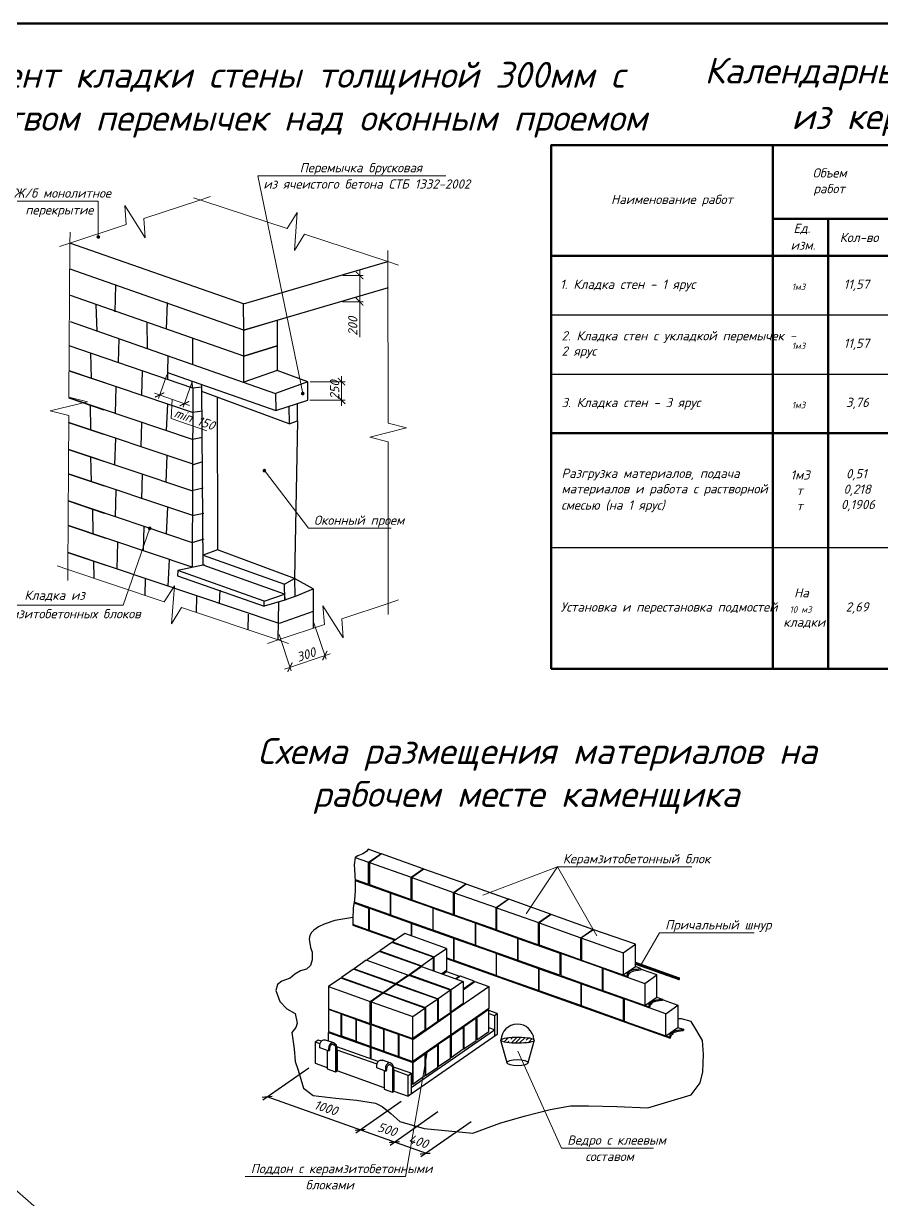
# Model space of a CAD drawing. Header units: millimetres. Extents: x 2279 to 5236, y 896 to 2828.
# Drawn here: x 4765.5 to 4997.8, y 1660.9 to 1979.4 of the extents above; entities that cross this region are included whole.
import ezdxf

# ---------------------------------------------------------------- set-up
doc = ezdxf.new("R2010")
doc.units = ezdxf.units.MM
for name, color, linetype in [('PDF _!!ОСНОВНАЯ', 7, 'Continuous'), ('PDF _!!ТОНКАЯ', 7, 'Continuous'), ('PDF _0', 7, 'Continuous'), ('PDF _СПДС_!!ТОНКАЯ', 7, 'Continuous'), ('PDF _Текст', 7, 'Continuous')]:
    doc.layers.add(name, color=color, linetype=linetype)
doc.styles.add('PDF ISOCPEUR Italic', font='isocpeui.ttf')

msp = doc.modelspace()

# ---------------------------------------------------------------- linework, layer by layer
at = {"layer": 'PDF _!!ОСНОВНАЯ', "lineweight": 50}
msp.add_lwpolyline([(4389.37, 1395.39), (5205.37, 1395.39), (5205.37, 1979.36), (4389.37, 1979.36)], close=True, dxfattribs=at)
at = {"layer": 'PDF _!!ТОНКАЯ', "lineweight": 50}
for points in [[(5205.37, 1804.64), (4908.39, 1804.64), (4908.39, 1946.42), (5205.37, 1946.42), (5205.37, 1916.45), (4908.39, 1916.45)], [(4968.38, 1946.42), (4968.38, 1804.64)], [(4968.38, 1926.44), (5123.37, 1926.44)], [(4983.37, 1926.44), (4983.37, 1804.64)], [(4908.39, 1868.44), (5205.37, 1868.44)]]:
    msp.add_lwpolyline(points, dxfattribs=at)
at = {"layer": 'PDF _!!ТОНКАЯ', "lineweight": 20}
for points in [[(4816.06, 1932.54), (4813.23, 1931.56), (4797.99, 1926.53), (4798.37, 1921.36), (4792.86, 1930.08), (4793.24, 1924.96), (4778, 1919.88), (4775.17, 1918.95)], [(4811.45, 1932.16), (4814.28, 1931.22), (4836.85, 1923.86), (4839.6, 1928.22), (4838.88, 1917.93), (4841.59, 1922.29), (4864.16, 1914.88), (4866.99, 1913.95)], [(4813.23, 1931.56), (4813.23, 1931.56)], [(4814.28, 1931.22), (4814.28, 1931.22)], [(4778.05, 1922.88), (4778, 1919.88), (4777.75, 1878.22), (4782.75, 1876.91), (4772.71, 1874.5), (4777.71, 1873.23), (4777.45, 1831.53), (4777.41, 1828.52)], [(4778, 1919.88), (4778, 1919.88)], [(4778, 1919.88), (4778, 1919.88)], [(4864.16, 1917.89), (4864.16, 1914.88), (4864.2, 1871.11), (4869.19, 1869.84), (4859.2, 1867.34), (4864.2, 1866.11), (4864.2, 1822.3), (4864.2, 1819.29)], [(4864.16, 1914.88), (4864.16, 1914.88)], [(4864.16, 1914.88), (4864.16, 1914.88)], [(4851.96, 1911.12), (4857.47, 1911.12)], [(4856.49, 1912.64), (4856.49, 1902.52)], [(4851.88, 1904), (4857.47, 1904)], [(4856.49, 1894.44), (4856.49, 1904)], [(4804.25, 1884.23), (4802.01, 1877.84)], [(4843.11, 1882.37), (4852.6, 1882.37)], [(4851.58, 1875.85), (4851.58, 1883.85)], [(4800.91, 1879.28), (4810.43, 1875.94)], [(4810.94, 1881.9), (4808.7, 1875.47)], [(4805.69, 1877.63), (4805.48, 1872.42), (4815.13, 1869.03)], [(4843.03, 1877.37), (4852.6, 1877.37)], [(4837.23, 1811.46), (4834.39, 1812.43), (4808.27, 1821.2), (4805.52, 1816.84), (4806.33, 1827.12), (4803.53, 1822.76), (4777.45, 1831.53), (4774.57, 1832.5)], [(4867.03, 1823.27), (4864.2, 1822.3), (4851.67, 1818.15), (4852.05, 1813.03), (4846.54, 1821.7), (4846.92, 1816.58), (4834.39, 1812.43), (4831.56, 1811.46)], [(4864.2, 1822.3), (4864.2, 1822.3)], [(4844.09, 1817.09), (4847.39, 1807.27)], [(4834.39, 1812.43), (4834.39, 1812.43)], [(4834.65, 1813.91), (4837.91, 1804.09)], [(4836.17, 1804.56), (4848.49, 1808.71)], [(4894.76, 1703.93), (4895.36, 1704.48)], [(4895.53, 1703.55), (4896.75, 1704.78)], [(4896.5, 1703.38), (4896.88, 1703.76)], [(4897.13, 1704.06), (4897.13, 1704.06)], [(4897.43, 1704.31), (4897.98, 1704.86)], [(4897.51, 1703.25), (4899.12, 1704.9)], [(4898.57, 1703.21), (4899.97, 1704.61)], [(4899.67, 1703.21), (4901.28, 1704.82)], [(4901.37, 1703.76), (4901.37, 1703.76)], [(4901.62, 1704.06), (4902.26, 1704.69)], [(4902.13, 1703.38), (4903.19, 1704.48)], [(4900.86, 1703.25), (4901.07, 1703.46)]]:
    msp.add_lwpolyline(points, dxfattribs=at)
at = {"layer": 'PDF _!!ТОНКАЯ', "lineweight": 25}
for points in [[(4825.04, 1903.41), (4778, 1919.88)], [(4864.2, 1907.81), (4825.08, 1896.34), (4825.04, 1903.41), (4864.16, 1914.88)], [(4825.08, 1896.34), (4778.05, 1912.81)], [(4790.28, 1901.25), (4790.49, 1908.53)], [(4825.12, 1889.27), (4778.13, 1905.74)], [(4785.37, 1895.96), (4785.16, 1903.24)], [(4804.17, 1896.59), (4804.46, 1903.83)], [(4778.05, 1898.71), (4833.67, 1879.19), (4833.76, 1874.54), (4842.44, 1877.37), (4842.48, 1882.37), (4833.67, 1879.19)], [(4799.04, 1891.35), (4798.96, 1898.41)], [(4908.39, 1900.45), (5165.37, 1900.45)], [(4804.46, 1884.83), (4804.42, 1882.96), (4777.83, 1892.11)], [(4791.13, 1887.53), (4791.34, 1894.05)], [(4811.32, 1887.03), (4811.32, 1894.1)], [(4842.48, 1882.37), (4834.14, 1885.38), (4825.16, 1882.2), (4825.12, 1889.27), (4834.18, 1892.11), (4834.14, 1885.38)], [(4783.85, 1883.26), (4783.72, 1890.08)], [(4804.51, 1889.44), (4804.46, 1884.83), (4833.76, 1874.54)], [(4813.95, 1874.37), (4811.24, 1874.07), (4777.79, 1885.29), (4787.28, 1882.12)], [(4797.52, 1878.69), (4797.69, 1885.29)], [(4836.13, 1824.84), (4814.07, 1832.71), (4813.73, 1880.89), (4811.28, 1880.63), (4804.42, 1882.96)], [(4811.19, 1880.68), (4811.15, 1882.5)], [(4908.39, 1884.44), (5165.37, 1884.44)], [(4790.32, 1873.78), (4790.54, 1881.02)], [(4811.28, 1880.63), (4811.11, 1832.08)], [(4813.73, 1880.89), (4813.69, 1881.57)], [(4837.4, 1870.94), (4813.73, 1879.7)], [(4813.9, 1867.3), (4811.24, 1866.75), (4777.75, 1877.97), (4787.23, 1874.79)], [(4783.72, 1869.33), (4783.59, 1876.15)], [(4804.21, 1869.12), (4804.51, 1876.32)], [(4817.93, 1878.14), (4817.97, 1836.86), (4814.07, 1835.42), (4836.13, 1827.55), (4838.84, 1829.03), (4817.97, 1836.86)], [(4837.27, 1875.68), (4837.4, 1870.94), (4839.69, 1871.74), (4839.64, 1876.49)], [(4811.11, 1860.1), (4777.62, 1871.36), (4787.15, 1868.15)], [(4797.35, 1864.72), (4797.52, 1871.36)], [(4839.69, 1871.74), (4838.84, 1829.03), (4838.92, 1824.16), (4836.21, 1823.23), (4836.13, 1827.72)], [(4790.15, 1859.85), (4790.41, 1867.09)], [(4908.39, 1868.44), (5165.37, 1868.44)], [(4814.12, 1853.5), (4811.07, 1852.82), (4777.62, 1864.04), (4787.11, 1860.86)], [(4783.89, 1855.28), (4783.72, 1862.09)], [(4804.04, 1855.15), (4804.38, 1862.39)], [(4811.49, 1859.98), (4814.03, 1860.74)], [(4811.28, 1846.09), (4777.79, 1857.31), (4787.28, 1854.13)], [(4797.52, 1850.66), (4797.69, 1857.31)], [(4790.32, 1845.79), (4790.54, 1853.03)], [(4811.24, 1838.77), (4777.58, 1850.11), (4787.28, 1846.81)], [(4784.31, 1841.14), (4784.18, 1847.95)], [(4804.21, 1841.14), (4804.55, 1848.33)], [(4811.15, 1846.09), (4814.24, 1846.81)], [(4811.11, 1832.12), (4777.54, 1843.42), (4787.74, 1839.99)], [(4797.94, 1836.56), (4798.11, 1843.17)], [(4790.79, 1831.65), (4791, 1838.89)], [(4811.11, 1838.81), (4814.33, 1839.78)], [(4908.39, 1837.45), (5205.37, 1837.45)], [(4838.92, 1824.16), (4843.88, 1826.32), (4843.92, 1820.1), (4834.65, 1816.92), (4777.45, 1836.1), (4787.7, 1832.67)], [(4784.61, 1829.11), (4784.52, 1833.85)], [(4804.63, 1827), (4804.97, 1834.19)], [(4814.45, 1832.8), (4807.21, 1831.27), (4807.13, 1829.83), (4830.63, 1821.62), (4830.58, 1822.93), (4836.13, 1824.84), (4836.21, 1823.23), (4830.63, 1821.62), (4830.58, 1822.93), (4807.21, 1831.27)], [(4798.37, 1824.5), (4798.45, 1829.07)], [(4843.88, 1826.32), (4838.84, 1829.03)], [(4818.52, 1822.34), (4818.69, 1825.94)], [(4812.3, 1819.84), (4812.42, 1824.24)], [(4834.39, 1812.43), (4834.61, 1822.76)], [(4843.88, 1823.19), (4843.88, 1815.57)], [(4826.27, 1815.14), (4826.39, 1819.46)], [(4903.74, 1704.06), (4903.65, 1703.89), (4903.44, 1703.72), (4903.02, 1703.59), (4902.51, 1703.46), (4901.88, 1703.34), (4901.11, 1703.29), (4900.31, 1703.21), (4899.46, 1703.21), (4898.57, 1703.21), (4897.77, 1703.25), (4896.96, 1703.29), (4896.29, 1703.42), (4895.69, 1703.51), (4895.23, 1703.68), (4894.89, 1703.8), (4894.72, 1703.97), (4894.72, 1704.14), (4894.89, 1704.27), (4895.23, 1704.44), (4895.69, 1704.56), (4896.29, 1704.69), (4896.96, 1704.78), (4897.77, 1704.86), (4898.57, 1704.9), (4899.46, 1704.9), (4900.31, 1704.86), (4901.11, 1704.82), (4901.88, 1704.73), (4902.51, 1704.65), (4903.02, 1704.52), (4903.44, 1704.35), (4903.65, 1704.23), (4903.74, 1704.06), (4902.04, 1697.88)], [(4896.41, 1697.96), (4894.72, 1704.01)]]:
    msp.add_lwpolyline(points, dxfattribs=at)
msp.add_lwpolyline([(4834.18, 1892.11), (4825.12, 1889.27), (4825.08, 1896.34), (4834.18, 1899.01)], close=True, dxfattribs=at)
msp.add_arc((4899.23, 1703.91), 4.47, 4.3286, 177.973, dxfattribs=at)
msp.add_ellipse((4899.23, 1697.95), major_axis=(2.86, 0), ratio=0.296039, start_param=0.011874, end_param=6.295059, dxfattribs=at)
at = {"layer": 'PDF _0', "lineweight": 20}
msp.add_lwpolyline([(4798.62, 1632.6), (4616.33, 1792.49), (4459.01, 1972.42)], dxfattribs=at)
at = {"layer": 'PDF _0', "lineweight": 25}
for points in [[(4855.31, 1753.55), (4858.91, 1752.23), (4862.21, 1754.52), (4858.78, 1755.75), (4858.36, 1755.11), (4857.34, 1754.52), (4856.03, 1754.01), (4855.31, 1753.55), (4854.97, 1751.51), (4855.1, 1750.29), (4855.31, 1747.15), (4855.31, 1744.53), (4855.1, 1742.07), (4854.71, 1739.83), (4854.67, 1736.95), (4854.67, 1735.17), (4866.06, 1731.11)], [(4855.31, 1747.53), (4858.91, 1746.26), (4858.91, 1752.23)], [(4859.12, 1752.19), (4870.42, 1748.17), (4873.68, 1750.46), (4862.38, 1754.48), (4859.12, 1752.19), (4859.12, 1746.18), (4870.42, 1742.16), (4870.42, 1748.17)], [(4870.59, 1748.08), (4881.89, 1744.06), (4885.2, 1746.35), (4873.89, 1750.37), (4870.59, 1748.08), (4870.59, 1742.07), (4881.89, 1738.05), (4881.89, 1744.06)], [(4855.31, 1747.32), (4864.75, 1743.98), (4864.75, 1737.97), (4855.01, 1741.44)], [(4882.11, 1743.98), (4893.41, 1739.96), (4896.67, 1742.24), (4885.36, 1746.26), (4882.11, 1743.98), (4882.11, 1738.01), (4893.41, 1733.99), (4893.41, 1739.96)], [(4893.58, 1739.91), (4904.88, 1735.89), (4908.18, 1738.18), (4896.88, 1742.2), (4893.58, 1739.91), (4893.58, 1733.9), (4904.88, 1729.88), (4904.88, 1735.89)], [(4854.97, 1741.27), (4858.91, 1739.83), (4858.91, 1733.86), (4854.67, 1735.34)], [(4866.27, 1731.24), (4859.12, 1733.78), (4859.12, 1739.79), (4870.42, 1735.77), (4870.42, 1732.29)], [(4854.67, 1737.25), (4849.72, 1736.48), (4846.88, 1735.51), (4845.32, 1734.75), (4844.09, 1733.82), (4843.45, 1733.18), (4842.99, 1732.38), (4842.82, 1731.45), (4843.16, 1729.12), (4843.62, 1727.85), (4843.62, 1725.82), (4843.16, 1724.25), (4842.06, 1723.32), (4840.49, 1722.85), (4838.92, 1721.92), (4837.65, 1720.82), (4835.45, 1720.06), (4834.22, 1719.09), (4833.76, 1717.52), (4834.86, 1714.56), (4836.72, 1712.52), (4839.05, 1711.3), (4839.52, 1708.63), (4839.22, 1707.53), (4838.12, 1706.13), (4838.75, 1701.73), (4839.05, 1698.3), (4839.85, 1695.97), (4841.25, 1691.1), (4843.92, 1689.07), (4850.02, 1688.31), (4855.65, 1687.8), (4860.81, 1687.04), (4862.55, 1686.11), (4864.92, 1684.2), (4867.41, 1682.04), (4873.98, 1680.14), (4887.14, 1678.91), (4894.76, 1681.7), (4901.37, 1683.61), (4908.1, 1685.3), (4913.6, 1686.28), (4918.43, 1686.28), (4926.09, 1686.11), (4934.56, 1685.77), (4946.28, 1689.24), (4948.66, 1692.5), (4949.42, 1695.5), (4949.59, 1700.16), (4949.29, 1703.93), (4947.55, 1707.06), (4946.28, 1709.09), (4943.62, 1709.86), (4942.64, 1709.86)], [(4870.59, 1732.25), (4870.59, 1735.68), (4881.89, 1731.66), (4881.89, 1725.65), (4879.99, 1726.37)], [(4905.09, 1735.81), (4916.4, 1731.79), (4919.66, 1734.07), (4908.35, 1738.09), (4905.09, 1735.81), (4905.09, 1729.84), (4916.4, 1725.82), (4916.4, 1731.79), (4927.87, 1727.72), (4931.17, 1730.01)], [(4919.87, 1734.03), (4916.57, 1731.74), (4916.57, 1725.73), (4928.84, 1721.37), (4929.1, 1721.07), (4929.1, 1721.16), (4929.22, 1721.33), (4929.27, 1721.71), (4929.56, 1722.09), (4929.9, 1722.47), (4930.75, 1722.81), (4931.26, 1722.9), (4931.89, 1722.98), (4932.48, 1723.06), (4932.82, 1723.19)], [(4927.87, 1727.72), (4927.87, 1721.71), (4931.17, 1724), (4931.17, 1730.01), (4919.66, 1734.07)], [(4910.93, 1727.55), (4910.93, 1721.54), (4922.24, 1717.52), (4922.24, 1723.53), (4910.72, 1727.59), (4910.72, 1721.63), (4899.42, 1725.65), (4899.42, 1731.62), (4910.72, 1727.59)], [(4869.79, 1721.79), (4873.05, 1724.08), (4861.74, 1728.1), (4858.48, 1725.82)], [(4876.52, 1722.85), (4876.52, 1726.49)], [(4876.69, 1722.77), (4876.69, 1726.62)], [(4879.99, 1728.91), (4879.99, 1722.9), (4878.76, 1722.05)], [(4879.99, 1726.16), (4940.57, 1704.61)], [(4884.56, 1719.97), (4884.56, 1713.96), (4881.26, 1711.68), (4881.26, 1717.69), (4869.95, 1721.71), (4873.26, 1724), (4884.56, 1719.97), (4881.26, 1717.69)], [(4922.24, 1723.53), (4922.41, 1723.45)], [(4938.66, 1714.94), (4938.33, 1714.81), (4937.73, 1714.68), (4937.1, 1714.6), (4936.59, 1714.51), (4935.74, 1714.22), (4935.4, 1713.79), (4935.11, 1713.41), (4935.07, 1713.07), (4934.94, 1712.9), (4934.94, 1712.78), (4934.68, 1713.07), (4922.41, 1717.43), (4922.41, 1723.45), (4933.71, 1719.42), (4937.01, 1721.71)], [(4932.57, 1723.49), (4932.27, 1723.36), (4931.68, 1723.23), (4931.04, 1723.19), (4930.54, 1723.11), (4929.69, 1722.77), (4929.31, 1722.39), (4929.05, 1721.96), (4928.97, 1721.63), (4928.84, 1721.46), (4928.84, 1721.37)], [(4931.17, 1725.14), (4942.98, 1720.91)], [(4931.17, 1725.1), (4931.17, 1725.1)], [(4931.17, 1724.72), (4931.47, 1725.01)], [(4931.17, 1724.67), (4942.9, 1720.48)], [(4933.71, 1719.42), (4933.71, 1713.41), (4937.01, 1715.7), (4937.01, 1721.71), (4932.82, 1723.19), (4932.57, 1723.49), (4931.17, 1724)], [(4931.38, 1724.59), (4931.72, 1724.93)], [(4931.64, 1724.5), (4931.98, 1724.84)], [(4931.89, 1724.38), (4932.23, 1724.76)], [(4932.14, 1724.29), (4932.48, 1724.63)], [(4932.4, 1724.21), (4932.74, 1724.55)], [(4932.65, 1724.12), (4933.03, 1724.46)], [(4932.95, 1724.04), (4933.29, 1724.38)], [(4933.2, 1723.91), (4933.54, 1724.29)], [(4933.46, 1723.83), (4933.8, 1724.17)], [(4933.71, 1723.74), (4934.05, 1724.08)], [(4933.97, 1723.66), (4934.3, 1724)], [(4934.22, 1723.57), (4934.56, 1723.91)], [(4934.47, 1723.49), (4934.85, 1723.83)], [(4934.77, 1723.36), (4935.11, 1723.7)], [(4935.02, 1723.28), (4935.36, 1723.61)], [(4935.28, 1723.19), (4935.62, 1723.53)], [(4935.53, 1723.11), (4935.87, 1723.45)], [(4935.79, 1723.02), (4936.12, 1723.36)], [(4936.04, 1722.9), (4936.42, 1723.28)], [(4936.34, 1722.81), (4936.67, 1723.15)], [(4936.59, 1722.73), (4936.93, 1723.06)], [(4936.84, 1722.64), (4937.18, 1722.98)], [(4937.1, 1722.56), (4937.44, 1722.9)], [(4937.35, 1722.43), (4937.69, 1722.81)], [(4848.07, 1718.58), (4859.37, 1714.56), (4862.67, 1716.84), (4851.37, 1720.86), (4848.07, 1718.58), (4848.07, 1712.57), (4859.37, 1708.54), (4859.37, 1714.56)], [(4881.09, 1717.56), (4869.79, 1721.58), (4866.48, 1719.3), (4877.79, 1715.28)], [(4878.97, 1721.96), (4879.99, 1722.68), (4883.54, 1721.41), (4882.53, 1720.69)], [(4884.56, 1717.94), (4887.52, 1720.02), (4883.76, 1721.37), (4882.7, 1720.65)], [(4884.56, 1717.73), (4887.69, 1719.93), (4891.5, 1718.62)], [(4929.01, 1721.96), (4928.93, 1722.01), (4929.05, 1722.09)], [(4929.01, 1721.92), (4929.05, 1721.96), (4929.05, 1722.05)], [(4929.22, 1722.22), (4929.1, 1722.22), (4929.27, 1722.39)], [(4929.27, 1722.3), (4929.27, 1722.34)], [(4929.44, 1722.51), (4929.39, 1722.51), (4929.48, 1722.64)], [(4929.48, 1722.56), (4929.48, 1722.6)], [(4937.61, 1722.34), (4937.99, 1722.68)], [(4937.9, 1722.26), (4938.24, 1722.6)], [(4938.16, 1722.18), (4938.49, 1722.51)], [(4938.41, 1722.09), (4938.75, 1722.43)], [(4938.66, 1721.96), (4939, 1722.34)], [(4938.92, 1721.88), (4939.26, 1722.22)], [(4939.17, 1721.79), (4939.55, 1722.13)], [(4939.47, 1721.71), (4939.81, 1722.05)], [(4939.72, 1721.63), (4940.06, 1721.96)], [(4939.98, 1721.54), (4940.32, 1721.88)], [(4940.23, 1721.41), (4940.57, 1721.75)], [(4940.48, 1721.33), (4940.82, 1721.67)], [(4940.74, 1721.24), (4941.08, 1721.58)], [(4940.99, 1721.16), (4941.37, 1721.5)], [(4941.29, 1721.07), (4941.63, 1721.41)], [(4941.54, 1720.95), (4941.88, 1721.33)], [(4941.8, 1720.86), (4942.14, 1721.2)], [(4942.05, 1720.78), (4942.39, 1721.12)], [(4942.3, 1720.69), (4942.64, 1721.03)], [(4942.56, 1720.61), (4942.77, 1720.78)], [(4942.86, 1720.48), (4942.86, 1720.52)], [(4942.9, 1720.95), (4942.94, 1720.95)], [(4942.94, 1720.48), (4942.94, 1720.48)], [(4859.58, 1714.47), (4870.89, 1710.45), (4874.15, 1712.73), (4862.84, 1716.76), (4859.58, 1714.47), (4859.58, 1708.5), (4870.89, 1704.48), (4870.89, 1710.45)], [(4877.62, 1715.15), (4866.31, 1719.17), (4863.05, 1716.88), (4874.36, 1712.86)], [(4928.84, 1708.97), (4916.57, 1713.33), (4916.57, 1719.34), (4927.87, 1715.32), (4927.87, 1709.31)], [(4939.38, 1711.21), (4928.08, 1715.23), (4928.08, 1709.22), (4939.38, 1705.2), (4942.64, 1707.49), (4944.08, 1707.02), (4944.29, 1706.72), (4944, 1706.6), (4943.41, 1706.47), (4942.77, 1706.38), (4942.26, 1706.3), (4941.42, 1706), (4941.08, 1705.58), (4940.78, 1705.2), (4940.7, 1704.86), (4940.57, 1704.69), (4940.57, 1704.56), (4940.36, 1704.86), (4939.38, 1705.2), (4939.38, 1711.21), (4942.64, 1713.5), (4942.64, 1707.49)], [(4938.41, 1715.19), (4938.11, 1715.11), (4937.52, 1714.98), (4936.89, 1714.89), (4936.38, 1714.81), (4935.53, 1714.51), (4935.15, 1714.09), (4934.9, 1713.71), (4934.81, 1713.33), (4934.68, 1713.2), (4934.68, 1713.07)], [(4934.85, 1713.67), (4934.77, 1713.75), (4934.9, 1713.79)], [(4934.85, 1713.62), (4934.9, 1713.71), (4934.9, 1713.75)], [(4935.07, 1713.92), (4934.94, 1713.92), (4935.11, 1714.09), (4935.11, 1714)], [(4935.28, 1714.22), (4935.24, 1714.22), (4935.32, 1714.34)], [(4935.32, 1714.26), (4935.32, 1714.3)], [(4937.01, 1715.7), (4938.41, 1715.19), (4938.66, 1714.94), (4942.64, 1713.5)], [(4891.5, 1711.3), (4892.99, 1710.75), (4893.75, 1711.3), (4893.75, 1705.62), (4869.66, 1688.86)], [(4874.15, 1712.73), (4874.15, 1706.77), (4870.89, 1704.48)], [(4870.89, 1704.27), (4881.09, 1711.38), (4881.09, 1705.37), (4870.89, 1698.26)], [(4893.75, 1711.3), (4891.5, 1712.1)], [(4892.99, 1710.75), (4892.99, 1705.07)], [(4870.46, 1691.23), (4892.99, 1706.89), (4891.5, 1707.4)], [(4881.26, 1705.28), (4881.26, 1699.31), (4881.26, 1705.28), (4884.56, 1707.57), (4884.56, 1701.6), (4881.26, 1699.31)], [(4944.08, 1707.02), (4943.74, 1706.89), (4943.15, 1706.77), (4942.52, 1706.68), (4942.01, 1706.6), (4941.16, 1706.3), (4940.82, 1705.88), (4940.53, 1705.5), (4940.48, 1705.16), (4940.36, 1704.99), (4940.36, 1704.86)], [(4846.12, 1703.76), (4845.27, 1704.06), (4844.47, 1703.51), (4844.47, 1699.61), (4844.47, 1697.79), (4847.69, 1696.65)], [(4848.03, 1701.18), (4845.74, 1701.98), (4845.74, 1702.53), (4845.82, 1703.21), (4845.99, 1703.63), (4846.29, 1703.93), (4846.67, 1704.14), (4847.09, 1704.14), (4847.35, 1704.06), (4847.39, 1704.06)], [(4849.51, 1703.29), (4847.22, 1704.1)], [(4848.07, 1703.8), (4848.07, 1706.17), (4859.37, 1702.15), (4859.37, 1699.02)], [(4845.82, 1703.04), (4844.47, 1703.51)], [(4847.69, 1701.3), (4847.69, 1696.27), (4849.97, 1695.46), (4850.35, 1695.72), (4850.35, 1701.26), (4850.35, 1696.06)], [(4850.35, 1701.22), (4850.35, 1701.98), (4850.18, 1702.66), (4849.89, 1703), (4849.63, 1703.25), (4849.38, 1703.34), (4848.96, 1703.34), (4848.58, 1703.12), (4848.28, 1702.83), (4848.11, 1702.41), (4848.03, 1701.73), (4848.03, 1701.18), (4848.41, 1701.43), (4848.41, 1701.73), (4848.49, 1702.32), (4848.62, 1702.62), (4848.79, 1702.79), (4849.04, 1702.96), (4849.3, 1702.96), (4849.42, 1702.91), (4849.63, 1702.74), (4849.85, 1702.49), (4849.97, 1701.94), (4849.97, 1701.22), (4849.97, 1695.46)], [(4861.53, 1698.26), (4850.27, 1702.28)], [(4861.23, 1697.54), (4850.35, 1701.39)], [(4859.58, 1698.93), (4859.58, 1702.07), (4870.89, 1698.04), (4870.89, 1692.08), (4870.46, 1692.2)], [(4863.44, 1695.67), (4861.15, 1696.52), (4861.15, 1697.07), (4861.23, 1697.75), (4861.4, 1698.17), (4861.7, 1698.43), (4862.08, 1698.68), (4862.5, 1698.68), (4862.76, 1698.55), (4862.8, 1698.55)], [(4864.92, 1697.79), (4862.63, 1698.64)], [(4865.76, 1695.76), (4865.76, 1696.48), (4865.59, 1697.2), (4865.3, 1697.54), (4865.04, 1697.75), (4864.79, 1697.88), (4864.37, 1697.88), (4863.99, 1697.62), (4863.69, 1697.33), (4863.52, 1696.94), (4863.44, 1696.22), (4863.44, 1695.67), (4863.82, 1695.97), (4863.82, 1696.22), (4863.9, 1696.82), (4864.03, 1697.11), (4864.2, 1697.33), (4864.45, 1697.45), (4864.71, 1697.45), (4864.83, 1697.41), (4865.04, 1697.24), (4865.26, 1697.03), (4865.38, 1696.44), (4865.38, 1695.72), (4865.38, 1689.96)], [(4830.25, 1687.88), (4842.69, 1696.56)], [(4863.1, 1691.19), (4850.35, 1695.72)], [(4863.1, 1695.8), (4863.1, 1690.76), (4865.38, 1689.96), (4865.76, 1690.26), (4865.76, 1695.76), (4865.76, 1690.55)], [(4870.46, 1695.08), (4865.68, 1696.77)], [(4869.66, 1694.53), (4865.76, 1695.93)], [(4865.76, 1690.26), (4869.66, 1688.86), (4869.66, 1690.68), (4869.66, 1694.53), (4870.46, 1695.08), (4870.46, 1689.41)], [(4874.57, 1673.36), (4831.43, 1688.73)], [(4855.43, 1678.95), (4867.71, 1687.5)], [(4864.71, 1675.65), (4877.7, 1684.71)], [(4873.05, 1672.52), (4886.68, 1682)]]:
    msp.add_lwpolyline(points, dxfattribs=at)
for points in [[(4876.26, 1739.87), (4876.26, 1733.86), (4864.96, 1737.88), (4864.96, 1743.89)], [(4887.74, 1735.81), (4887.74, 1729.8), (4876.43, 1733.82), (4876.43, 1739.83)], [(4899.25, 1731.7), (4899.25, 1725.69), (4887.95, 1729.71), (4887.95, 1735.72)], [(4876.69, 1726.62), (4879.99, 1728.91), (4868.68, 1732.93), (4865.38, 1730.64)], [(4873.26, 1724.21), (4876.52, 1726.49), (4865.21, 1730.52), (4861.95, 1728.23)], [(4893.41, 1721.58), (4882.11, 1725.6), (4882.11, 1731.62), (4893.41, 1727.59)], [(4904.88, 1717.48), (4893.58, 1721.5), (4893.58, 1727.51), (4904.88, 1723.49)], [(4862.84, 1716.97), (4866.14, 1719.25), (4854.84, 1723.28), (4851.54, 1720.99)], [(4866.31, 1719.38), (4869.57, 1721.67), (4858.27, 1725.69), (4855.01, 1723.4)], [(4916.4, 1713.41), (4905.09, 1717.43), (4905.09, 1723.4), (4916.4, 1719.38)], [(4942.94, 1720.48), (4942.98, 1720.48), (4943.02, 1720.52), (4943.07, 1720.57), (4943.07, 1720.61), (4943.07, 1720.65), (4943.07, 1720.69), (4943.07, 1720.74), (4943.07, 1720.78), (4943.07, 1720.82), (4943.07, 1720.86), (4943.02, 1720.86), (4942.98, 1720.91), (4942.94, 1720.95), (4942.9, 1720.95), (4942.9, 1720.91), (4942.86, 1720.91), (4942.81, 1720.86), (4942.77, 1720.82), (4942.77, 1720.78), (4942.77, 1720.74), (4942.77, 1720.69), (4942.77, 1720.65), (4942.77, 1720.61), (4942.81, 1720.57), (4942.81, 1720.52), (4942.86, 1720.52), (4942.86, 1720.48), (4942.9, 1720.48)], [(4881.09, 1711.55), (4881.09, 1717.56), (4877.79, 1715.28), (4877.79, 1709.31)], [(4891.5, 1718.62), (4891.5, 1712.61), (4881.26, 1705.5), (4881.26, 1711.51)], [(4877.62, 1709.18), (4877.62, 1715.15), (4874.36, 1712.86), (4874.36, 1706.89)], [(4848.07, 1706.38), (4851.45, 1705.16), (4851.45, 1711.17), (4848.07, 1712.35)], [(4855.43, 1709.77), (4855.43, 1703.76), (4851.67, 1705.11), (4851.67, 1711.08)], [(4891.5, 1706.43), (4891.5, 1712.4), (4888.2, 1710.11), (4888.2, 1704.14)], [(4859.37, 1708.33), (4859.37, 1702.36), (4855.6, 1703.68), (4855.6, 1709.69)], [(4862.97, 1707.06), (4862.97, 1701.09), (4859.58, 1702.28), (4859.58, 1708.29)], [(4866.91, 1705.67), (4866.91, 1699.65), (4863.14, 1701.01), (4863.14, 1707.02)], [(4888.03, 1704.01), (4888.03, 1709.98), (4884.73, 1707.7), (4884.73, 1701.73)], [(4867.12, 1705.62), (4867.12, 1699.61), (4870.89, 1698.26), (4870.89, 1704.27)], [(4881.09, 1699.19), (4881.09, 1705.16), (4877.79, 1702.87), (4877.79, 1696.9)], [(4877.62, 1696.77), (4877.62, 1702.74), (4874.36, 1700.46), (4874.36, 1694.49)], [(4874.15, 1694.36), (4870.89, 1692.08), (4870.89, 1698.04), (4874.15, 1700.33)]]:
    msp.add_lwpolyline(points, close=True, dxfattribs=at)
at = {"layer": 'PDF _0', "transparency": 33554559}
for points in [[(4857.59, 1910.23), (4855.35, 1912.05), (4855.56, 1912.26)], [(4857.38, 1910.01), (4857.59, 1910.23), (4855.35, 1912.05)], [(4855.56, 1905.15), (4855.35, 1904.93), (4857.59, 1903.11)], [(4855.35, 1904.93), (4857.59, 1903.11), (4857.38, 1902.9)], [(4852.68, 1881.48), (4850.48, 1883.26), (4850.69, 1883.47)], [(4852.47, 1881.27), (4852.68, 1881.48), (4850.48, 1883.26)], [(4803.53, 1879.53), (4801.12, 1878.05), (4800.99, 1878.31)], [(4803.66, 1879.28), (4803.53, 1879.53), (4801.12, 1878.05)], [(4807.68, 1875.94), (4807.81, 1875.68), (4810.26, 1877.16)], [(4807.81, 1875.68), (4810.26, 1877.16), (4810.39, 1876.91)], [(4850.69, 1878.48), (4850.48, 1878.26), (4852.68, 1876.49)], [(4850.48, 1878.26), (4852.68, 1876.49), (4852.47, 1876.27)], [(4846.29, 1807.01), (4846.59, 1806.89), (4847.56, 1809.55)], [(4846.59, 1806.89), (4847.56, 1809.55), (4847.81, 1809.43)], [(4838.12, 1806.38), (4837.1, 1803.71), (4836.85, 1803.84)], [(4838.37, 1806.25), (4838.12, 1806.38), (4837.1, 1803.71)], [(4829.99, 1688.73), (4830.03, 1688.43), (4832.83, 1688.99)], [(4830.03, 1688.43), (4832.83, 1688.99), (4832.83, 1688.69)], [(4855.18, 1679.8), (4855.22, 1679.5), (4858.02, 1680.01)], [(4855.22, 1679.5), (4858.02, 1680.01), (4858.02, 1679.71)], [(4864.45, 1676.5), (4864.49, 1676.2), (4867.29, 1676.71)], [(4864.49, 1676.2), (4867.29, 1676.71), (4867.29, 1676.41)], [(4872.79, 1673.36), (4872.83, 1673.07), (4875.63, 1673.58)], [(4872.83, 1673.07), (4875.63, 1673.58), (4875.63, 1673.28)]]:
    msp.add_solid(points, dxfattribs=at)
at = {"layer": 'PDF _СПДС_!!ТОНКАЯ', "lineweight": 20}
for points in [[(4841.08, 1879.15), (4828.93, 1938.12), (4879.86, 1938.12)], [(4785.71, 1921.57), (4785.71, 1931.22), (4761.32, 1931.22)], [(4830.67, 1858.28), (4842.61, 1842.66), (4865, 1842.66)], [(4799.64, 1842.66), (4792.48, 1821.87), (4753.49, 1821.87)], [(4889.85, 1743.3), (4910.05, 1751.01), (4946.41, 1751.01)], [(4901.54, 1738.26), (4910.05, 1751.01), (4920.71, 1732.29)], [(4932.74, 1724.55), (4937.69, 1733.1), (4963.35, 1733.1)], [(4874.74, 1700.75), (4868.9, 1667.1), (4825.46, 1667.1)], [(4899.34, 1701.05), (4911.19, 1674.8), (4936.08, 1674.8)]]:
    msp.add_lwpolyline(points, dxfattribs=at)
at = {"layer": 'PDF _СПДС_!!ТОНКАЯ', "transparency": 33554559}
for points in [[(4785.71, 1921.57), (4785.24, 1921.83), (4785.2, 1921.57)], [(4785.2, 1921.57), (4785.24, 1921.32), (4785.71, 1921.57)], [(4785.45, 1922), (4785.71, 1921.57), (4785.24, 1921.83)], [(4785.24, 1921.32), (4785.71, 1921.57), (4785.45, 1921.15)], [(4785.71, 1922.08), (4785.45, 1922), (4785.71, 1921.57)], [(4785.71, 1921.57), (4785.45, 1921.15), (4785.71, 1921.06)], [(4785.71, 1921.57), (4785.96, 1922), (4785.71, 1922.08)], [(4786.13, 1921.83), (4785.71, 1921.57), (4785.96, 1922)], [(4786.22, 1921.57), (4786.13, 1921.83), (4785.71, 1921.57)], [(4785.71, 1921.06), (4785.96, 1921.15), (4785.71, 1921.57)], [(4785.96, 1921.15), (4785.71, 1921.57), (4786.13, 1921.32)], [(4785.71, 1921.57), (4786.13, 1921.32), (4786.22, 1921.57)], [(4841.08, 1879.15), (4840.62, 1879.41), (4840.57, 1879.15)], [(4840.57, 1879.15), (4840.62, 1878.9), (4841.08, 1879.15)], [(4840.83, 1879.58), (4841.08, 1879.15), (4840.62, 1879.41)], [(4840.62, 1878.9), (4841.08, 1879.15), (4840.83, 1878.73)], [(4841.08, 1879.66), (4840.83, 1879.58), (4841.08, 1879.15)], [(4841.08, 1879.15), (4840.83, 1878.73), (4841.08, 1878.64)], [(4841.08, 1879.15), (4841.34, 1879.58), (4841.08, 1879.66)], [(4841.51, 1879.41), (4841.08, 1879.15), (4841.34, 1879.58)], [(4841.55, 1879.15), (4841.51, 1879.41), (4841.08, 1879.15)], [(4841.08, 1878.64), (4841.34, 1878.73), (4841.08, 1879.15)], [(4841.34, 1878.73), (4841.08, 1879.15), (4841.51, 1878.9)], [(4841.08, 1879.15), (4841.51, 1878.9), (4841.55, 1879.15)], [(4830.67, 1858.28), (4830.25, 1858.54), (4830.16, 1858.28)], [(4830.16, 1858.28), (4830.25, 1858.03), (4830.67, 1858.28)], [(4830.41, 1858.71), (4830.67, 1858.28), (4830.25, 1858.54)], [(4830.25, 1858.03), (4830.67, 1858.28), (4830.41, 1857.86)], [(4830.67, 1858.79), (4830.41, 1858.71), (4830.67, 1858.28)], [(4830.67, 1858.28), (4830.41, 1857.86), (4830.67, 1857.77)], [(4830.67, 1858.28), (4830.92, 1858.71), (4830.67, 1858.79)], [(4831.09, 1858.54), (4830.67, 1858.28), (4830.92, 1858.71)], [(4831.18, 1858.28), (4831.09, 1858.54), (4830.67, 1858.28)], [(4830.67, 1857.77), (4830.92, 1857.86), (4830.67, 1858.28)], [(4830.92, 1857.86), (4830.67, 1858.28), (4831.09, 1858.03)], [(4830.67, 1858.28), (4831.09, 1858.03), (4831.18, 1858.28)], [(4799.64, 1842.66), (4799.21, 1842.91), (4799.13, 1842.66)], [(4799.13, 1842.66), (4799.21, 1842.41), (4799.64, 1842.66)], [(4799.38, 1843.08), (4799.64, 1842.66), (4799.21, 1842.91)], [(4799.21, 1842.41), (4799.64, 1842.66), (4799.38, 1842.24)], [(4799.64, 1843.17), (4799.38, 1843.08), (4799.64, 1842.66)], [(4799.64, 1842.66), (4799.38, 1842.24), (4799.64, 1842.15)], [(4799.64, 1842.66), (4799.89, 1843.08), (4799.64, 1843.17)], [(4800.06, 1842.91), (4799.64, 1842.66), (4799.89, 1843.08)], [(4800.15, 1842.66), (4800.06, 1842.91), (4799.64, 1842.66)], [(4799.64, 1842.15), (4799.89, 1842.24), (4799.64, 1842.66)], [(4799.89, 1842.24), (4799.64, 1842.66), (4800.06, 1842.41)], [(4799.64, 1842.66), (4800.06, 1842.41), (4800.15, 1842.66)]]:
    msp.add_solid(points, dxfattribs=at)

# ---------------------------------------------------------------- texts
at = {"layer": 'PDF _Текст', "attachment_point": 7, "style": 'PDF ISOCPEUR Italic'}
for s, insert, char_height in [('Фрагмент кладки стены толщиной 300мм с', (4732.58, 1960.07), 6.9997), ('Календарный график на производство работ по кладке стен', (4949.88, 1961.22), 6.9997), ('из керамзитобетонных блоков (объем - 26,9 м³)', (4973.42, 1948.85), 6.9997), ('устройством перемычек над оконным проемом', (4728.51, 1948.43), 6.9997), ('Перемычка брусковая', (4840.24, 1938.39), 2.4999), ('Объем', (4979.14, 1937.66), 2.5), ('из ячеистого бетона СТБ 1332-2002', (4830.41, 1934.65), 2.4999), ('Ж/б монолитное', (4762.81, 1932.2), 2.4999), ('Наименование работ', (4924.57, 1929.8), 2.4999), ('работ', (4979.39, 1932.72), 2.5), ('перекрытие', (4765.94, 1926.96), 2.5), ('Ед.', (4973.97, 1922.25), 2.5), ('изм.', (4973.21, 1918.1), 2.5), ('Кол-во', (4986.5, 1920.17), 2.5), ('1. Кладка стен - 1 ярус', (4910.77, 1906.81), 2.4999), ('1м3', (4973.51, 1907.18), 1.75), ('11,57', (4987.56, 1906.93), 2.5), ('2. Кладка стен с укладкой перемычек -', (4911.15, 1892.88), 2.4999), ('2 ярус', (4911.15, 1888.73), 2.5), ('1м3', (4973.51, 1891.18), 1.75), ('11,57', (4987.56, 1890.93), 2.5), ('3. Кладка стен - 3 ярус', (4911.15, 1874.8), 2.4999), ('1м3', (4973.51, 1875.17), 1.75), ('3,76', (4988.2, 1874.93), 2.5), ('Разгрузка материалов, подача', (4911.15, 1855.63), 2.4999), ('1м3', (4973.17, 1855.87), 2.5), ('0,51', (4988.2, 1855.62), 2.5), ('материалов и работа с растворной', (4911.15, 1851.44), 2.4999), ('т', (4974.78, 1851.68), 2.5), ('0,218', (4987.52, 1851.43), 2.5), ('смесью (на 1 ярус)', (4911.06, 1847.03), 2.4999), ('0,1906', (4986.84, 1847.28), 2.5), ('т', (4974.78, 1847.53), 2.5), ('Оконный проем', (4844.09, 1842.93), 2.4999), ('Кладка из', (4765.68, 1822.89), 2.5), ('На', (4974.14, 1823.95), 2.5), ('Установка и перестановка подмостей', (4910.93, 1819.43), 2.4999), ('10 м3', (4972.91, 1819.8), 1.75), ('2,69', (4988.11, 1819.55), 2.5), ('керамзитобетонных блоков', (4754.97, 1817.61), 2.4999), ('кладки', (4971.22, 1815.61), 2.5), ('Схема размещения материалов на', (4828.81, 1776.97), 6.9997), ('рабочем месте каменщика', (4843.83, 1765.33), 6.9997), ('Керамзитобетонный блок', (4911.53, 1751.27), 2.4999), ('Причальный шнур', (4939.21, 1733.36), 2.4999), ('Ведро с клеевым', (4912.71, 1675.07), 2.4999), ('составом', (4917.58, 1671.33), 2.5), ('Поддон с керамзитобетонными', (4826.99, 1667.36), 2.4999), ('блоками', (4841.84, 1663.63), 2.5)]:
    msp.add_mtext(s, dxfattribs=dict(at, insert=insert, char_height=char_height))
at = {"layer": 'PDF _Текст', "char_height": 2.5, "attachment_point": 7, "style": 'PDF ISOCPEUR Italic'}
for s, insert, rotation in [('200', (4855.86, 1894.82), 90), ('250', (4850.95, 1877.5), 90), ('min 150', (4806.03, 1872.89), 340.8234), ('300', (4839.9, 1806.46), 18.6054), ('1000', (4843.92, 1685.51), 342.543), ('500', (4861.06, 1679.46), 342.9384), ('400', (4869.49, 1676.28), 342.2184)]:
    msp.add_mtext(s, dxfattribs=dict(at, insert=insert, rotation=rotation))

doc.saveas('drawing.dxf')
